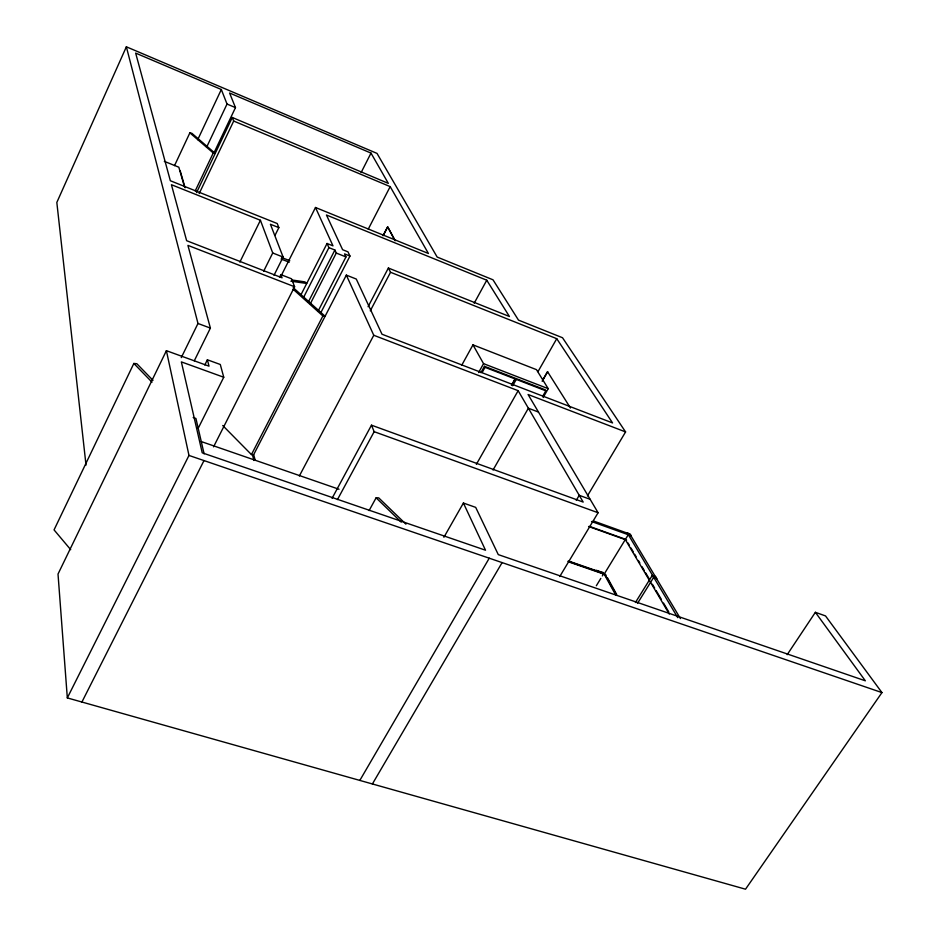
<?xml version="1.0" encoding="UTF-8"?>
<svg xmlns="http://www.w3.org/2000/svg" width="936" height="936" viewBox="0 0 936 936"><rect width="100%" height="100%" fill="white"/><g stroke="black" fill="none" stroke-linecap="round" stroke-linejoin="round"><path stroke-width="1.4" d="M587.434 495.881L625.587 431.929L562.524 337.744L518.485 320.112L492.991 279.794L437.159 257.049L377.021 153.41L126.36 46.8L56.827 202.445L86.018 465.098M174.517 165.637L189.868 132.853L191.833 133.286L215.221 153.399L213.244 152.977L189.868 132.853M197.718 139.698L221.329 89.505L135.661 53.106L170.34 180.742L277.231 223.529L278.858 227.635L274.985 235.439M206.552 147.35L227.027 104.048L221.329 89.505M195.214 190.944L213.244 152.977M214.157 152.498L235.474 107.617L229.589 93.015L371.007 153.094L388.323 183.374L232.292 117.48L196.572 192.629M199.169 193.565L233.696 121.048L232.292 117.48M152.989 380.344L136.832 363.73L133.848 363.46L54.054 529.893L70.703 549.678M198.221 428.232L223.751 377.243L220.288 364.49L207.382 359.787L209.032 366.175L166.397 350.684L58.02 574.049L67.322 697.917L745.524 889.2L881.946 692.593L825.517 615.923L815.373 612.308L787.176 654.685M181.28 357.622L197.987 323.482L126.36 46.8M239.85 262.115L260.419 220.276L171.417 184.708L186.638 240.704L282.052 277.805L280.87 274.634L291.529 278.788L294.606 286.755L213.56 446.846M194.29 360.805L210.389 328.091L187.914 245.372L294.606 286.755M204.797 365.005L207.382 359.787M263.636 271.253L272.727 252.989L260.419 220.276M274.014 275.289L283.128 257.084L270.422 224.266L278.858 227.635M67.322 697.917L188.978 455.434L166.397 350.684M279.56 277.243L280.87 274.634M280.905 276.354L315.49 207.488L428.419 253.492L390.183 186.615L233.696 121.048M81.912 702.035L204.001 460.57M361.132 172.528L371.007 153.094M300.713 295.261L327.05 243.477L332.982 245.852L315.49 207.488M303.767 297.04L328.922 247.642L327.05 243.477M308.365 301.93L334.889 250.029L328.922 247.642M310.296 303.814L336.27 253.048L334.889 250.029M317.959 311.431L345.969 256.92L344.553 253.89L349.97 256.054L320.72 312.893M222.721 425.506L251.433 454.58L322.897 315.97L325.096 316.251L293.179 287.621M368.246 229.168L390.183 186.615M255.236 460.301L253.656 454.674L346.332 275.114L356.277 279.045L381.993 334.222L612.553 422.932L556.745 338.68L390.546 272.271L388.37 268.024L368.082 306.727M382.988 235.778L387.621 226.84L395.039 240.611M383.339 235.357L387.738 226.886L395.156 240.657M370.282 310.834L390.546 272.271M299.344 475.991L373.768 335.275L346.332 275.114M332.069 498.315L371.475 425.178L583.175 502.07L518.146 390.686L373.768 335.275M337.451 499.602L374.154 431.683L371.475 425.178M474.189 303.217L486.767 280.215L326.442 215.011L342.611 249.701L347.993 251.866L349.97 256.054M369.088 510.6L376.108 497.812L378.717 497.858L405.931 524.172M461.682 365.332L472.972 344.857L536.468 369.65L548.215 388.674L543.149 397.507M478.589 372.575L483.549 363.648L472.972 344.857M480.917 372.668L484.45 366.315L514.402 377.898L515.011 378.916L511.419 385.269M482.192 372.411L485.023 367.333L484.45 366.315M512.097 384.743L515.689 378.39L545.208 389.797L545.84 390.827L542.95 395.858M512.694 385.761L516.286 379.408L515.689 378.39M476.365 464.338L518.146 390.686M537.978 371.65L556.745 338.68M443.91 537.276L463.402 503.041L475.687 507.37L498.28 554.615L865.344 680.811L815.373 612.308M542.517 380.425L547.525 371.65L570.469 408.014M542.166 381.303L547.654 371.697M493.038 470.024L528.372 408.225L538.469 412.062M359.834 780.413L489.247 558.195M372.399 783.958L502.105 562.595M576.26 500.327L579.232 495.32L590.125 499.297M559.751 576.517L598.092 512.741L528.079 394.501L625.587 431.929M596.349 585.725L600.83 578.378M602.328 575.933L603.825 573.487L615.783 595.132M606.107 575.102L604.024 574.376L628.185 534.854L626.98 532.876L630.115 534L631.32 535.977L628.185 534.854M635.439 602.48L652.298 575.383L655.528 576.517L656.838 578.659L653.585 577.512L652.298 575.383M637.463 603.416L653.585 577.512M251.433 454.58L253.656 454.674M290.839 281.163L306.715 283.479L304.902 281.876L291.915 279.969M188.978 455.434L881.946 692.593M201.275 441.57L339.019 489.259M596.326 570.27L603.205 572.656M569.123 561.226L603.498 573.183M568.012 561.226L603.778 573.674M568.292 561.764L605.452 574.681M193.19 417.491L195.928 418.45L204.106 453.866M589.61 526.43L624.932 539.077M588.568 526.488L626.629 540.119M593.342 520.931L628.664 533.637L629.624 535.216L591.54 521.527M223.751 377.243L181.362 361.893L202.223 452.825L485.515 550.216L463.402 503.041M374.154 431.683L598.092 512.741M197.987 323.482L210.389 328.091M485.023 367.333L515.011 378.916M516.286 379.408L545.84 390.827M483.549 363.648L548.215 388.674M272.727 252.989L283.128 257.084M281.642 257.505L289.786 260.711M281.069 259.015L289.236 262.22M336.27 253.048L345.969 256.92M388.37 268.024L509.406 316.485L486.767 280.215M164.315 161.343L178.823 167.205L184.451 186.673M227.027 104.048L235.474 107.617M293.108 289.224L322.897 315.97M376.108 497.812L401.24 522.148M133.848 363.46L152.03 382.18M680.425 618.579L630.408 534.889L627.892 533.965L677.746 617.643M627.997 542.95L629.472 545.454M630.958 547.958L633.181 551.713M634.655 554.229L636.141 556.733M638.364 560.488L639.85 562.992M642.061 566.76L644.284 570.515M645.77 573.019L649.467 579.29M652.427 584.298L654.65 588.054M656.136 590.569L661.319 599.332M663.542 603.1L668.725 611.863M624.897 538.867L669.275 614.051M602.878 572.352L604.024 574.376M607.511 577.863L616.672 594.418M604.644 573.78L616.613 595.425M180.145 170.656L185.094 187.762M252.463 454.978L254.007 460.5"/></g></svg>
